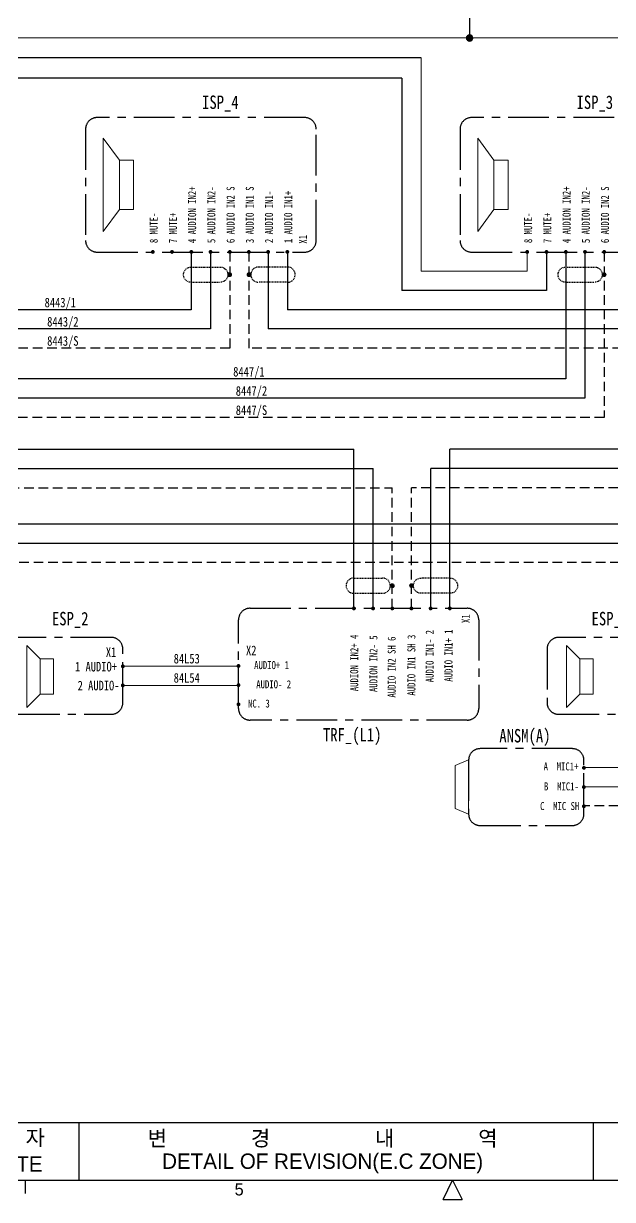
# Model space of a CAD drawing. Header units: millimetres. Extents: x 1204 to 1763, y -128 to 303.
# Drawn here: x 1416.4 to 1508.3, y -118.8 to 64.9 of the extents above; entities that cross this region are included whole.
import ezdxf
from ezdxf.enums import TextEntityAlignment as Align

# ---------------------------------------------------------------- set-up
doc = ezdxf.new("R2010")
doc.units = ezdxf.units.MM
doc.linetypes.add('CENTER', pattern=[50.8, 31.75, -6.35, 6.35, -6.35])
doc.linetypes.add('HIDDEN', pattern=[0.375, 0.25, -0.125])
for name, color, linetype, lineweight in [('1', 7, 'Continuous', 15), ('7', 7, 'Continuous', 15), ('ADDRESS', 85, 'Continuous', 15), ('LINE', 7, 'Continuous', 15), ('TEXT', 7, 'Continuous', 15)]:
    doc.layers.add(name, color=color, linetype=linetype, lineweight=lineweight)
for name, color, linetype in [('AUDIO+', 26, 'Continuous'), ('AUDIO-', 30, 'Continuous'), ('PA+', 116, 'Continuous'), ('SHIELD', 41, 'Continuous'), ('TX+', 1, 'Continuous')]:
    doc.layers.add(name, color=color, linetype=linetype)
doc.styles.add('ROMANS', font='txt', dxfattribs={"height": 0.2})

# ---------------------------------------------------------------- blocks, each defined once
blk = doc.blocks.new('BALL')
at = {"layer": 'LINE'}
h = blk.add_hatch(color=256, dxfattribs=at)
h.paths.add_polyline_path([(203.75, 320.23, 0.41419), (203.5, 319.98), (203.75, 319.98)])
h.paths.add_polyline_path([(203.75, 320.23), (203.75, 319.98), (204, 319.98, 0.41419)])
h.paths.add_polyline_path([(204, 319.98, 0.00002), (204, 319.98), (203.5, 319.98, 1.00004)])
blk.add_circle((203.75, 319.98), 0.25, dxfattribs=at)
blk = doc.blocks.new('A$C38FC7A60')
at = {"layer": 'SHIELD', "linetype": 'HIDDEN'}
for p, q in [((-1.98, 10), (-1.98, 2.5)), ((0, 0), (0, 0.52))]:
    blk.add_line(p, q, dxfattribs=at)
for points in [[(-1.98, 10), (-1.98, 10), (-1.94, 10.52), (-1.94, 10.52), (-1.23, 12.78), (1.93, 12.35), (1.98, 10), (1.98, 10), (1.98, 2.5), (1.98, 2.5)], [(1.98, 2.5), (1.98, 2.5), (1.94, 1.98), (1.94, 1.98), (1.34, 0.01), (-1.34, 0.01), (-1.94, 1.98), (-1.94, 1.98), (-1.98, 2.5), (-1.98, 2.5)]]:
    blk.add_open_spline(points, degree=3, knots=[0, 0, 0, 0, 1, 1, 1, 2, 2, 2, 3, 3, 3, 3], dxfattribs=at)
at = {"layer": 'SHIELD', "linetype": 'HIDDEN', "xscale": -2, "yscale": 2, "zscale": 2}
blk.add_blockref('BALL', (407.5, -639.96), dxfattribs=at)
blk = doc.blocks.new('WDDOT')
for radius in [0.72, 0.449, 0.223]:
    blk.add_circle((0, 0), radius)

msp = doc.modelspace()

# ---------------------------------------------------------------- linework, layer by layer
msp.add_line((1478.45, 59.49), (1407.06, 59.49))
at = {"color": 5, "linetype": 'Continuous'}
for p, q in [((1394.08, -106.77), (1556.58, -106.77)), ((1216.68, -115.77), (1750.08, -115.77))]:
    msp.add_line(p, q, dxfattribs=at)
at = {"color": 6, "linetype": 'Continuous'}
for p, q in [((1425.08, -115.77), (1425.08, -106.77)), ((1505.39, -115.77), (1505.39, -106.77)), ((1416.71, -117.87), (1416.71, -115.77))]:
    msp.add_line(p, q, dxfattribs=at)
at = {"color": 2, "linetype": 'Continuous'}
for p, q in [((1481.88, -118.79), (1483.38, -115.77)), ((1483.38, -115.77), (1484.88, -118.79)), ((1481.88, -118.79), (1484.88, -118.79))]:
    msp.add_line(p, q, dxfattribs=at)
at = {"const_width": 0.3}
for points in [[(1486.17, 62.63, -1), (1485.87, 62.63, -1)], [(1436.57, 29.05, -1), (1436.57, 29.35, -1)], [(1439.57, 29.05, -1), (1439.57, 29.35, -1)], [(1442.59, 29.05, 1), (1442.59, 29.35, 1)], [(1445.59, 29.05, 1), (1445.59, 29.35, 1)], [(1448.59, 29.05, 1), (1448.59, 29.35, 1)], [(1451.57, 29.05, -1), (1451.57, 29.35, -1)], [(1454.57, 29.05, -1), (1454.57, 29.35, -1)], [(1457.57, 29.05, -1), (1457.57, 29.35, -1)], [(1495.02, 29.05, -1), (1495.02, 29.35, -1)], [(1498.02, 29.05, -1), (1498.02, 29.35, -1)], [(1501.04, 29.05, 1), (1501.04, 29.35, 1)], [(1504.04, 29.05, 1), (1504.04, 29.35, 1)], [(1507.04, 29.05, 1), (1507.04, 29.35, 1)], [(1467.96, -26.33, -1), (1467.96, -26.63, -1)], [(1470.96, -26.33, -1), (1470.96, -26.63, -1)], [(1473.96, -26.33, -1), (1473.96, -26.63, -1)], [(1476.94, -26.33, 1), (1476.94, -26.63, 1)], [(1479.94, -26.33, 1), (1479.94, -26.63, 1)], [(1482.94, -26.33, 1), (1482.94, -26.63, 1)], [(1432.04, -35.51, 1), (1431.74, -35.51, 1)], [(1449.8, -35.46, 1), (1450.1, -35.46, 1)], [(1432.04, -38.51, 1), (1431.74, -38.51, 1)], [(1449.8, -38.46, 1), (1450.1, -38.46, 1)], [(1449.8, -41.46, 1), (1450.1, -41.46, 1)], [(1504.02, -51.38, 1), (1503.72, -51.38, 1)], [(1504.02, -54.38, 1), (1503.72, -54.38, 1)], [(1504.02, -57.38, 1), (1503.72, -57.38, 1)]]:
    msp.add_lwpolyline(points, format="xyb", close=True, dxfattribs=at)
at = {"color": 1, "linetype": 'CENTER', "ltscale": 0.2}
for points in [[(1462.08, 30.98), (1462.08, 48.38, 0.414214), (1460.28, 50.18), (1427.88, 50.18, 0.414214), (1426.08, 48.38), (1426.08, 30.98, 0.414214), (1427.88, 29.18), (1460.28, 29.18, 0.414214)], [(1520.53, 30.98), (1520.53, 48.38, 0.414214), (1518.73, 50.18), (1486.33, 50.18, 0.414214), (1484.53, 48.38), (1484.53, 30.98, 0.414214), (1486.33, 29.18), (1518.73, 29.18, 0.414214)], [(1487.45, -28.26), (1487.45, -42.12, -0.414214), (1485.65, -43.92), (1451.75, -43.92, -0.414214), (1449.95, -42.12), (1449.95, -28.26, -0.414214), (1451.75, -26.46), (1485.65, -26.46, -0.414214)], [(1431.89, -41.21), (1431.89, -32.81, 0.414214), (1430.09, -31.01), (1415.69, -31.01, 0.414214), (1413.89, -32.81), (1413.89, -41.21, 0.414214), (1415.69, -43.01), (1430.09, -43.01, 0.414214)], [(1516.12, -41.21), (1516.12, -32.81, 0.414214), (1514.32, -31.01), (1499.92, -31.01, 0.414214), (1498.12, -32.81), (1498.12, -41.21, 0.414214), (1499.92, -43.01), (1514.32, -43.01, 0.414214)], [(1503.87, -58.58), (1503.87, -50.18, 0.414214), (1502.07, -48.38), (1487.67, -48.38, 0.414214), (1485.87, -50.18), (1485.87, -58.58, 0.414214), (1487.67, -60.38), (1502.07, -60.38, 0.414214)]]:
    msp.add_lwpolyline(points, format="xyb", close=True, dxfattribs=at)
at = {"layer": '1'}
for p, q in [((1495.02, 26.18), (1478.45, 26.18)), ((1614.07, -51.33), (1503.87, -51.33)), ((1611.17, -54.33), (1503.87, -54.33))]:
    msp.add_line(p, q, dxfattribs=at)
at = {"layer": '7'}
for p, q in [((1478.45, 59.49), (1478.45, 26.18)), ((1495.02, 29.08), (1495.02, 26.18)), ((1449.81, -35.51), (1431.91, -35.51)), ((1449.81, -38.51), (1431.91, -38.51))]:
    msp.add_line(p, q, dxfattribs=at)
at = {"layer": '7', "color": 0}
for p, q in [((1428.84, 32.41), (1428.84, 46.95)), ((1428.84, 46.95), (1431.36, 43.53)), ((1487.29, 32.41), (1487.29, 46.95)), ((1487.29, 46.95), (1489.81, 43.53)), ((1433.58, 43.53), (1431.36, 43.53)), ((1431.36, 43.53), (1431.36, 35.83)), ((1433.58, 35.83), (1433.58, 43.53)), ((1492.03, 43.53), (1489.81, 43.53)), ((1489.81, 43.53), (1489.81, 35.83)), ((1492.03, 35.83), (1492.03, 43.53)), ((1431.36, 35.83), (1428.84, 32.41)), ((1431.36, 35.83), (1433.58, 35.83)), ((1489.81, 35.83), (1487.29, 32.41)), ((1489.81, 35.83), (1492.03, 35.83)), ((1416.91, -41.95), (1416.91, -32.25)), ((1416.91, -32.25), (1418.99, -34.33)), ((1501.15, -41.95), (1501.15, -32.25)), ((1501.15, -32.25), (1503.22, -34.33)), ((1421.07, -34.33), (1418.99, -34.33)), ((1418.99, -34.33), (1418.99, -39.87)), ((1421.07, -39.87), (1421.07, -34.33)), ((1505.3, -34.33), (1503.22, -34.33)), ((1503.22, -34.33), (1503.22, -39.87)), ((1505.3, -39.87), (1505.3, -34.33)), ((1418.99, -39.87), (1416.91, -41.95)), ((1418.99, -39.87), (1421.07, -39.87)), ((1503.22, -39.87), (1501.15, -41.95)), ((1503.22, -39.87), (1505.3, -39.87)), ((1485.87, -50.13), (1483.79, -51.01)), ((1483.79, -51.01), (1483.79, -57.75)), ((1485.87, -58.62), (1485.87, -50.13)), ((1483.79, -57.75), (1485.87, -58.62))]:
    msp.add_line(p, q, dxfattribs=at)
at = {"layer": 'ADDRESS'}
msp.add_line((1644.34, 62.63), (1226.15, 62.63), dxfattribs=at)
at = {"layer": 'AUDIO+'}
for p, q in [((1442.58, 29.18), (1442.58, 20.18)), ((1457.58, 29.18), (1457.58, 20.18)), ((1501.03, 29.18), (1501.03, 9.36)), ((1442.58, 20.18), (1355.64, 20.18)), ((1548.85, 20.18), (1457.58, 20.18)), ((1501.03, 9.36), (1405.48, 9.36)), ((1307.73, -1.63), (1467.95, -1.63)), ((1467.95, -26.46), (1467.95, -1.63)), ((1644.22, -1.63), (1482.95, -1.63)), ((1482.95, -26.46), (1482.95, -1.63)), ((1396.98, -13.26), (1552.19, -13.26))]:
    msp.add_line(p, q, dxfattribs=at)
at = {"layer": 'AUDIO-'}
for p, q in [((1445.58, 29.18), (1445.58, 17.18)), ((1454.58, 29.18), (1454.58, 17.18)), ((1504.03, 29.18), (1504.03, 6.36)), ((1445.58, 17.18), (1352.64, 17.18)), ((1551.85, 17.18), (1454.58, 17.18)), ((1504.03, 6.36), (1402.48, 6.36)), ((1304.73, -4.63), (1470.95, -4.63)), ((1470.95, -26.46), (1470.95, -4.63)), ((1644.22, -4.63), (1479.95, -4.63)), ((1479.95, -26.46), (1479.95, -4.63)), ((1393.98, -16.26), (1555.19, -16.26))]:
    msp.add_line(p, q, dxfattribs=at)
at = {"layer": 'PA+'}
for p, q in [((1475.45, 56.35), (1401.49, 56.35)), ((1475.45, 56.35), (1475.45, 23.18)), ((1498.02, 29.18), (1498.02, 23.18)), ((1498.02, 23.18), (1475.45, 23.18))]:
    msp.add_line(p, q, dxfattribs=at)
at = {"layer": 'SHIELD', "linetype": 'HIDDEN', "ltscale": 6}
for p, q in [((1448.58, 29.18), (1448.58, 14.18)), ((1451.58, 29.18), (1451.58, 14.18)), ((1507.03, 29.18), (1507.03, 3.36)), ((1448.58, 14.18), (1349.64, 14.18)), ((1554.85, 14.18), (1451.58, 14.18)), ((1507.03, 3.36), (1399.48, 3.36)), ((1301.73, -7.63), (1473.95, -7.63)), ((1473.95, -26.46), (1473.95, -7.63)), ((1644.22, -7.63), (1476.95, -7.63)), ((1476.95, -26.46), (1476.95, -7.63)), ((1390.98, -19.26), (1558.19, -19.26)), ((1608.27, -57.33), (1503.87, -57.33))]:
    msp.add_line(p, q, dxfattribs=at)
at = {"layer": 'TX+'}
msp.add_line((1486.03, 90.23), (1486.03, 62.63), dxfattribs=at)

# ---------------------------------------------------------------- block references
at = {"xscale": -0.7000000000000455, "yscale": 0.7000000000000455, "zscale": 0.7000000000000455}
msp.add_blockref('WDDOT', (1486.03, 62.61), dxfattribs=at)
at = {"layer": '7', "yscale": 0.5999999999999659, "zscale": 0.5999999999999659}
for p, xscale, rotation in [((1448.58, 25.65), 0.5999999999999659, 90.00000000000001), ((1451.58, 25.65), -0.5999999999999659, 270), ((1507.03, 25.65), 0.5999999999999659, 90.00000000000001), ((1473.95, -22.93), -0.5999999999999659, 90), ((1476.95, -22.93), 0.5999999999999659, 270)]:
    msp.add_blockref('A$C38FC7A60', p, dxfattribs=dict(at, xscale=xscale, rotation=rotation))

# ---------------------------------------------------------------- texts
at = {"style": 'ROMANS', "width": 0.8}
for s, p in [('4 AUDION IN2+', (1442.71, 30.58)), ('5 AUDION IN2-', (1445.71, 30.58)), ('6 AUDIO IN2 S', (1448.71, 30.58)), ('3 AUDIO IN1 S', (1451.71, 30.58)), ('2 AUDIO IN1-', (1454.71, 30.58)), ('1 AUDIO IN1+', (1457.71, 30.58)), ('4 AUDION IN2+', (1501.16, 30.58)), ('5 AUDION IN2-', (1504.16, 30.58)), ('6 AUDIO IN2 S', (1507.16, 30.58)), ('8 MUTE-', (1436.71, 30.58)), ('7 MUTE+', (1439.71, 30.58)), ('8 MUTE-', (1495.16, 30.58)), ('7 MUTE+', (1498.16, 30.58)), ('AUDION IN2+ 4', (1468.01, -39.41)), ('AUDION IN2- 5', (1471.01, -39.54)), ('AUDIO IN2 SH 6', (1473.86, -40.4)), ('AUDIO IN1 SH 3', (1476.94, -40.1)), ('AUDIO IN1- 2', (1479.79, -38.02)), ('AUDIO IN1+ 1', (1482.73, -37.92))]:
    msp.add_text(s, height=1.25, rotation=90, dxfattribs=at).set_placement(p, align=Align.MIDDLE_LEFT)
for s, height, p in [('1 AUDIO+', 1.5, (1430.97, -35.57)), ('AUDIO+ 1', 1.25, (1457.83, -35.33)), ('2 AUDIO-', 1.5, (1431.37, -38.52)), ('AUDIO- 2', 1.25, (1458.16, -38.33)), ('NC. 3', 1.25, (1454.83, -41.33)), ('A  MIC1+', 1.25, (1503.02, -51.15)), ('B  MIC1-', 1.25, (1503.08, -54.27)), ('C  MIC SH', 1.25, (1503.15, -57.34))]:
    msp.add_text(s, height=height, dxfattribs=at).set_placement(p, align=Align.MIDDLE_RIGHT)
at = {"color": 4, "attachment_point": 5, "style": 'ROMANS'}
for s, insert, char_height in [('{\\fﾱﾼﾸﾲￃﾼ|b0|i0|c129|p49;일\u3000자 }', (1415.08, -109.27), 2.4), ('{\\fﾱﾼﾸﾲￃﾼ|b0|i0|c129|p49;변\u3000\u3000\u3000\u3000경\u3000\u3000\u3000\u3000\u3000내\u3000\u3000\u3000\u3000역 }', (1463.08, -109.37), 2.4), ('{\\fﾱﾼﾸﾲￃﾼ|b0|i0|c129|p49;DETAIL OF REVISION(E.C ZONE) }', (1463.08, -113.17), 2.4), ('{\\fﾱﾼﾸﾲￃﾼ|b0|i0|c129|p49;DATE }', (1415.08, -113.27), 2.4), ('{\\fﾱﾼﾸﾲￃﾼ|b0|i0|c129|p49;5 }', (1450.05, -117.22), 1.9)]:
    msp.add_mtext(s, dxfattribs=dict(at, insert=insert, char_height=char_height))
at = {"layer": 'TEXT', "lineweight": 0, "style": 'ROMANS', "width": 0.8}
for s, p in [('ISP_4', (1447.12, 51.53)), ('ISP_3', (1505.57, 51.53)), ('ESP_2', (1423.68, -29.12)), ('ESP_1', (1507.92, -29.12)), ('TRF_(L1)', (1467.7, -47.26)), ('ANSM(A)', (1494.66, -47.41))]:
    msp.add_text(s, height=2.1, dxfattribs=at).set_placement(p, align=Align.CENTER)
at = {"layer": 'TEXT', "style": 'ROMANS', "width": 0.8}
for p in [(1460, 31.85), (1485.42, -27.4)]:
    msp.add_text('X1', height=1.25, rotation=90, dxfattribs=at).set_placement(p, align=Align.MIDDLE_RIGHT)
for s, p in [('8443/1', (1424.58, 21.3)), ('8443/2', (1424.98, 18.3)), ('8443/S', (1424.98, 15.3)), ('8447/1', (1454.02, 10.49)), ('8447/2', (1454.42, 7.49)), ('8447/S', (1454.42, 4.49)), ('X1', (1430.87, -33.29)), ('X2', (1452.75, -33.03)), ('84L53', (1443.91, -34.32)), ('84L54', (1443.91, -37.32))]:
    msp.add_text(s, height=1.5, dxfattribs=at).set_placement(p, align=Align.MIDDLE_RIGHT)

doc.saveas('drawing.dxf')
